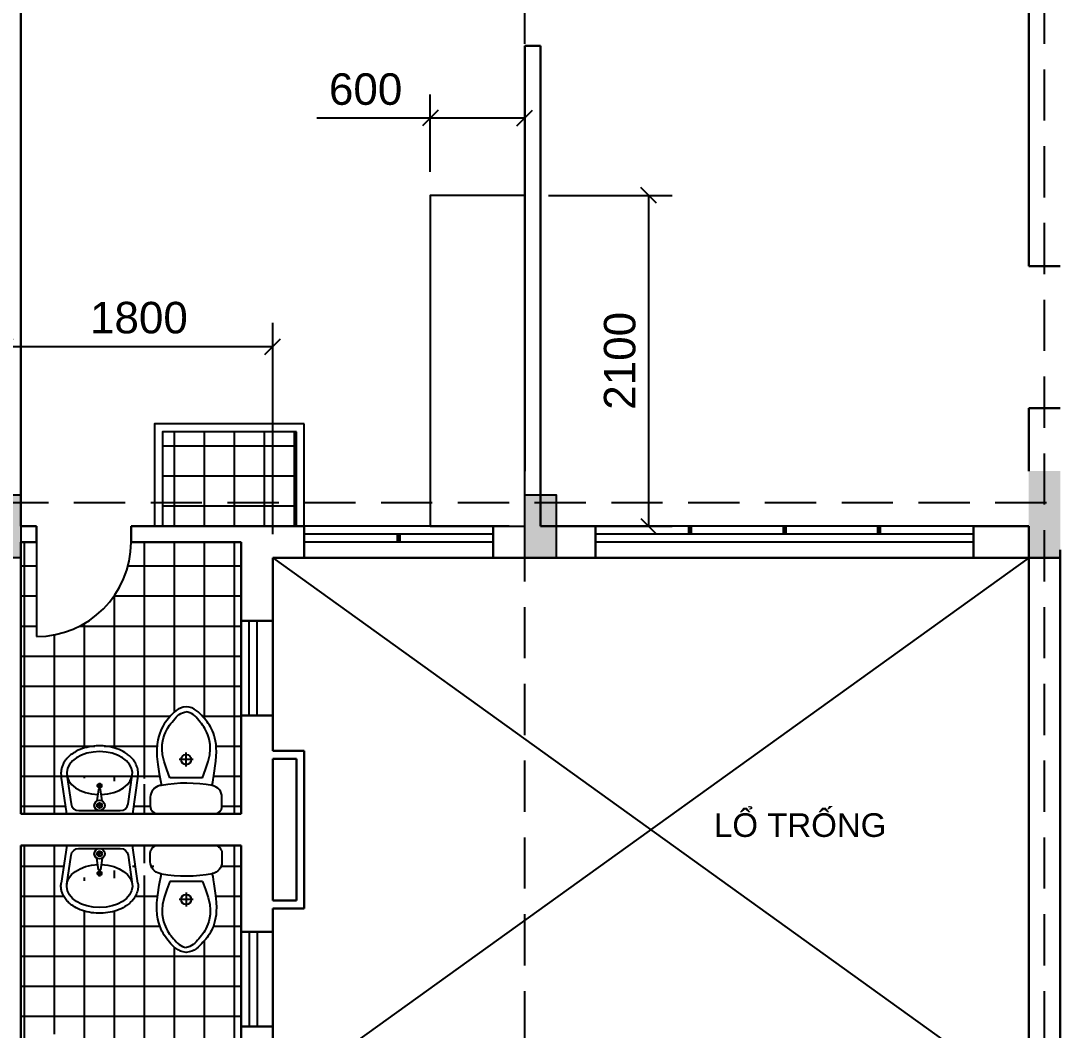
# Model space of a CAD drawing. Extents: x -100 to 171306, y -3236 to 60448.
# Drawn here: x 44744 to 51344, y 45250 to 51657 of the extents above; entities that cross this region are included whole.
import ezdxf

# ---------------------------------------------------------------- set-up
doc = ezdxf.new("R2010")
doc.units = 0
doc.header["$LTSCALE"] = 1300
doc.linetypes.add('HIDDEN', pattern=[0.375, 0.25, -0.125])
doc.layers.get('0').update_dxf_attribs({"linetype": 'CONTINUOUS'})
doc.layers.get('DEFPOINTS').update_dxf_attribs({"linetype": 'CONTINUOUS'})
for name, color, linetype in [('BAO', 3, 'CONTINUOUS'), ('COT', 1, 'CONTINUOUS'), ('CUA', 4, 'CONTINUOUS'), ('HATCH', 5, 'CONTINUOUS'), ('RANH', 2, 'CONTINUOUS'), ('TBI', 2, 'CONTINUOUS'), ('TEXT', 7, 'CONTINUOUS'), ('TIM', 6, 'CONTINUOUS')]:
    doc.layers.add(name, color=color, linetype=linetype)
doc.layers.add('TUONG', color=3, linetype='CONTINUOUS', lineweight=30)
doc.styles.add('VN', font='VHELVEN.TTF')
doc.styles.add('VNI-HELVE', font='VHELVEN.TTF')
doc.dimstyles.new('DIM100S', dxfattribs={"dimscale": 0, "dimtxt": 200, "dimasz": 100, "dimexe": 150, "dimexo": 150, "dimgap": 80, "dimtad": 1, "dimdec": 0, "dimrnd": 50, "dimzin": 0, "dimdsep": 46, "dimtxsty": 'VNI-HELVE', "dimblk1": 'OBLIQUE', "dimblk2": 'OBLIQUE', "dimsah": 1, "dimcen": 0, "dimclrd": 6, "dimclre": 6, "dimclrt": 6, "dimadec": 0, "dimazin": 0, "dimtfac": 1, "dimtdec": 0, "dimtmove": 0, "dimatfit": 3, "dimfxl": 1, "dimtolj": 1, "dimtzin": 0, "dimarcsym": 0})
pattern_1 = [(0, (0, 0), (0, 190.5), []), (90, (0, 0), (-190.5, 1.166437552015814e-14), [])]

# ---------------------------------------------------------------- blocks, each defined once
blk = doc.blocks.new('S12A')
at = {"layer": 'CUA', "color": 4, "linetype": 'Continuous'}
for p, q in [((-600, 50), (600, 50)), ((-600, 0), (600, 0)), ((-600, -50), (600, -50))]:
    blk.add_line(p, q, dxfattribs=at)
at = {"layer": 'CUA', "color": 4, "linetype": 'Continuous', "const_width": 30}
blk.add_lwpolyline([(0, 0), (0, 50)], dxfattribs=at)
blk = doc.blocks.new('_OBLIQUE')
at = {"color": 0, "linetype": 'ByBlock'}
blk.add_line((-0.5, -0.5), (0.5, 0.5), dxfattribs=at)
blk = doc.blocks.new('*D162')
at = {"color": 6, "linetype": 'ByBlock', "transparency": 16777216}
for p, q in [((48094.06610348437, 50548.6544222808), (48880.74990380267, 50548.6544222808)), ((48730.74990380267, 50548.6544222808), (48730.74990380267, 48448.59949877077)), ((48294.06610348431, 48448.59949877077), (48880.74990380267, 48448.59949877077))]:
    blk.add_line(p, q, dxfattribs=at)
at = {"layer": 'DEFPOINTS', "color": 0, "linetype": 'ByBlock', "transparency": 16777216}
for p in [(47944.06610348437, 50548.6544222808), (48144.06610348431, 48448.59949877077), (48730.74990380267, 48448.59949877077)]:
    blk.add_point(p, dxfattribs=at)
at = {"color": 6, "linetype": 'ByBlock', "transparency": 16777216, "xscale": 100, "yscale": 100, "zscale": 100}
for p, rotation in [((48730.74990380267, 50548.6544222808), 90), ((48730.74990380267, 48448.59949877077), 270)]:
    blk.add_blockref('_OBLIQUE', p, dxfattribs=dict(at, rotation=rotation))
at = {"color": 6, "linetype": 'ByBlock', "transparency": 16777216, "insert": (48547.96438848234, 49498.62696052578), "char_height": 200, "attachment_point": 5, "rotation": 90, "style": 'VNI-HELVE'}
blk.add_mtext('\\A1;2100', dxfattribs=at)
blk = doc.blocks.new('*D163')
at = {"color": 6, "linetype": 'ByBlock', "transparency": 16777216}
for p, q in [((47344.06610348437, 50698.6544222808), (47344.06610348437, 51189.28751585165)), ((47944.06610348437, 50698.6544222808), (47944.06610348437, 51189.28751585165)), ((47344.06610348437, 51039.28751585165), (46623.34186950108, 51039.28751585165)), ((47944.06610348437, 51039.28751585165), (47344.06610348437, 51039.28751585165))]:
    blk.add_line(p, q, dxfattribs=at)
at = {"layer": 'DEFPOINTS', "color": 0, "linetype": 'ByBlock', "transparency": 16777216}
for p in [(47344.06610348437, 51039.28751585165), (47344.06610348437, 50548.6544222808), (47944.06610348437, 50548.6544222808)]:
    blk.add_point(p, dxfattribs=at)
at = {"color": 6, "linetype": 'ByBlock', "transparency": 16777216, "xscale": 100, "yscale": 100, "zscale": 100, "rotation": 180}
blk.add_blockref('_OBLIQUE', (47344.06610348437, 51039.28751585165), dxfattribs=at)
at = {"color": 6, "linetype": 'ByBlock', "transparency": 16777216, "xscale": 100, "yscale": 100, "zscale": 100}
blk.add_blockref('_OBLIQUE', (47944.06610348437, 51039.28751585165), dxfattribs=at)
at = {"color": 6, "linetype": 'ByBlock', "transparency": 16777216, "insert": (46933.70398649272, 51222.07303117199), "char_height": 200, "attachment_point": 5, "style": 'VNI-HELVE'}
blk.add_mtext('\\A1;600', dxfattribs=at)
blk = doc.blocks.new('*D277')
at = {"color": 6, "linetype": 'ByBlock', "transparency": 16777216}
for p, q in [((44644.06610348437, 48798.59949877146), (44644.06610348437, 49738.81941208224)), ((46344.06610348468, 48398.59949877056), (46344.06610348468, 49738.81941208224)), ((44644.06610348437, 49588.81941208224), (46344.06610348468, 49588.81941208224))]:
    blk.add_line(p, q, dxfattribs=at)
at = {"layer": 'DEFPOINTS', "color": 0, "linetype": 'ByBlock', "transparency": 16777216}
for p in [(46344.06610348468, 49588.81941208224), (44644.06610348437, 48648.59949877146), (46344.06610348468, 48248.59949877056)]:
    blk.add_point(p, dxfattribs=at)
at = {"color": 6, "linetype": 'ByBlock', "transparency": 16777216, "xscale": 100, "yscale": 100, "zscale": 100, "rotation": 180}
blk.add_blockref('_OBLIQUE', (44644.06610348437, 49588.81941208224), dxfattribs=at)
at = {"color": 6, "linetype": 'ByBlock', "transparency": 16777216, "xscale": 100, "yscale": 100, "zscale": 100}
blk.add_blockref('_OBLIQUE', (46344.06610348468, 49588.81941208224), dxfattribs=at)
at = {"color": 6, "linetype": 'ByBlock', "transparency": 16777216, "insert": (45494.06610348453, 49771.60492740258), "char_height": 200, "attachment_point": 5, "style": 'VNI-HELVE'}
blk.add_mtext('\\A1;1800', dxfattribs=at)

msp = doc.modelspace()

# ---------------------------------------------------------------- hatches: boundary and pattern name
at = {"layer": 'HATCH', "linetype": 'Continuous'}
h = msp.add_hatch(dxfattribs=at)
h.set_pattern_fill('NET', color=5, scale=60, style=0)
h.set_pattern_definition(pattern_1)
h.paths.add_polyline_path([(46494.06610348437, 49048.6544222806), (45644.06610348442, 49048.65442228051), (45644.06610348442, 48448.59949877159), (46494.06610348437, 48448.59949877166)])
h = msp.add_hatch(dxfattribs=at)
h.set_pattern_fill('NET', color=5, scale=60, style=0)
h.set_pattern_definition(pattern_1)
edge = h.paths.add_edge_path()
edge.add_line((44744.06610348437, 48348.59949877075), (44744.06610348437, 46623.72130817645))
edge.add_line((44744.06610348437, 46623.72130817642), (46144.06610348437, 46623.65999433267))
edge.add_line((46144.06610348437, 46623.65999433267), (46144.06610348453, 48348.59949877082))
edge.add_line((46144.06610348452, 48348.59949877082), (45444.06610348442, 48348.59949877082))
edge.add_arc((44844.06610348431, 48348.59949877076), 600, -90, 0, ccw=False)
edge.add_line((44844.06610348431, 47748.59949877076), (44844.06610348431, 48348.59949877076))
edge.add_line((44844.06610348442, 48348.59949877076), (44744.06610348437, 48348.59949877075))
edge = h.paths.add_edge_path()
edge.add_arc((45641.56610348434, 46728.71675117685), 75.00000000000377, 100.7092541193719, 180)
edge.add_line((45566.56610348437, 46728.71675117685), (45566.56610348435, 46673.65999433264))
edge.add_arc((45616.56610348435, 46673.65999433264), 50, 180, 270)
edge.add_line((45616.56610348435, 46623.65999433264), (45971.56610348437, 46623.65999433264))
edge.add_arc((45971.56610348437, 46673.65999433264), 50, 270, 360)
edge.add_line((46021.56610348437, 46673.65999433264), (46021.56610348435, 46728.71675117685))
edge.add_arc((45946.53256119655, 46728.7046602054), 75.03354326197281, 0.009232692571454953, 80.50684861416109)
edge.add_line((45958.90782196034, 46802.71064331132), (45960.01364940761, 46808.3300444223))
edge.add_line((45960.01364940761, 46808.3300444223), (45962.62557554986, 46822.10043442296))
edge.add_line((45962.62557554986, 46822.10043442296), (45966.30248819276, 46842.46670732864))
edge.add_line((45966.30248819276, 46842.46670732864), (45970.60327514203, 46867.87375715472))
edge.add_line((45970.60327514203, 46867.87375715472), (45975.08682420333, 46896.76647791651))
edge.add_line((45975.08682420333, 46896.76647791651), (45979.31202318239, 46927.58976362937))
edge.add_line((45979.31202318239, 46927.58976362937), (45982.83775988485, 46958.78850830866))
edge.add_line((45982.83775988485, 46958.78850830866), (45985.22292211636, 46988.80760596971))
edge.add_line((45985.22292211636, 46988.80760596971), (45986.12585722796, 47016.38535285945))
edge.add_line((45986.12585722796, 47016.38535285945), (45985.60275075142, 47041.43365415104))
edge.add_line((45985.60275075142, 47041.43365415104), (45983.80924776381, 47064.15781724923))
edge.add_line((45983.80924776381, 47064.15781724923), (45980.90099334221, 47084.76314955874))
edge.add_line((45980.90099334221, 47084.76314955874), (45977.03363256365, 47103.45495848433))
edge.add_line((45977.03363256365, 47103.45495848433), (45972.36281050522, 47120.43855143072))
edge.add_line((45972.36281050522, 47120.43855143072), (45967.04417224399, 47135.91923580268))
edge.add_line((45967.04417224399, 47135.91923580268), (45961.23336285702, 47150.1023190049))
edge.add_line((45961.23336285702, 47150.1023190049), (45955.0569626785, 47163.18843605462))
edge.add_line((45955.0569626785, 47163.18843605462), (45948.52529307127, 47175.359532419))
edge.add_line((45948.52529307127, 47175.359532419), (45941.61961065525, 47186.79288117758))
edge.add_line((45941.61961065525, 47186.79288117758), (45934.32117205042, 47197.66575541004))
edge.add_line((45934.32117205042, 47197.66575541004), (45926.61123387671, 47208.15542819595))
edge.add_line((45926.61123387671, 47208.15542819595), (45918.47105275407, 47218.43917261493))
edge.add_line((45918.47105275407, 47218.43917261493), (45909.88188530247, 47228.69426174658))
edge.add_line((45909.88188530247, 47228.69426174658), (45900.82498814185, 47239.09796867055))
edge.add_line((45900.82498814185, 47239.09796867055), (45891.25189868856, 47249.73910818553))
edge.add_line((45891.25189868856, 47249.73910818553), (45880.99527754459, 47260.35266196681))
edge.add_line((45880.99527754459, 47260.35266196681), (45869.85806610825, 47270.58515340877))
edge.add_line((45869.85806610825, 47270.58515340877), (45857.64320577793, 47280.08310590584))
edge.add_line((45857.64320577793, 47280.08310590584), (45844.15363795204, 47288.49304285234))
edge.add_line((45844.15363795204, 47288.49304285234), (45829.1923040289, 47295.46148764272))
edge.add_line((45829.1923040289, 47295.46148764272), (45812.56214540689, 47300.63496367137))
edge.add_line((45812.56214540689, 47300.63496367137), (45794.06610348435, 47303.6599943326))
edge.add_line((45794.06610348435, 47303.6599943326), (45775.62506156047, 47300.31599222995))
edge.add_line((45775.62506156047, 47300.31599222995), (45759.08672784979, 47294.85608855989))
edge.add_line((45759.08672784979, 47294.85608855989), (45744.24796867555, 47287.63030405401))
edge.add_line((45744.24796867555, 47287.63030405401), (45730.90565036099, 47278.98865944392))
edge.add_line((45730.90565036099, 47278.98865944392), (45718.85663922936, 47269.28117546123))
edge.add_line((45718.85663922936, 47269.28117546123), (45707.89780160385, 47258.85787283756))
edge.add_line((45707.89780160385, 47258.85787283756), (45697.8260038077, 47248.06877230447))
edge.add_line((45697.8260038077, 47248.06877230447), (45688.43811216415, 47237.26389459359))
edge.add_line((45688.43811216415, 47237.26389459359), (45679.55657416822, 47226.68182641534))
edge.add_line((45679.55657416822, 47226.68182641534), (45671.10616200219, 47216.11541839526))
edge.add_line((45671.10616200219, 47216.11541839526), (45663.03722902015, 47205.24608713777))
edge.add_line((45663.03722902015, 47205.24608713777), (45655.30012857616, 47193.75524924726))
edge.add_line((45655.30012857616, 47193.75524924726), (45647.84521402429, 47181.32432132812))
edge.add_line((45647.84521402429, 47181.32432132812), (45640.6228387186, 47167.63471998472))
edge.add_line((45640.6228387186, 47167.63471998472), (45633.58335601319, 47152.36786182145))
edge.add_line((45633.58335601319, 47152.36786182145), (45626.67711926211, 47135.20516344272))
edge.add_line((45626.67711926211, 47135.20516344272), (45619.9846849958, 47115.65724712731))
edge.add_line((45619.9846849958, 47115.65724712731), (45614.10742244993, 47092.55155785188))
edge.add_line((45614.10742244993, 47092.55155785188), (45609.7769040366, 47064.54474626743))
edge.add_line((45609.7769040366, 47064.54474626743), (45607.72470216785, 47030.29346302497))
edge.add_line((45607.72470216785, 47030.29346302497), (45608.68238925571, 46988.45435877556))
edge.add_line((45608.68238925571, 46988.45435877556), (45613.38153771228, 46937.68408417019))
edge.add_line((45613.38153771228, 46937.68408417019), (45622.5537199496, 46876.63928985992))
edge.add_line((45622.5537199496, 46876.63928985992), (45636.93050837971, 46803.97662649577))
edge.add_line((45487.51446161311, 46863.80699836944), (45452.56610348435, 46623.65999433264))
edge.add_line((45452.56610348435, 46623.65999433264), (45035.56610348438, 46623.65999433264))
edge.add_line((45035.56610348438, 46623.65999433264), (45000.61774535562, 46863.80699836944))
edge.add_spline(control_points=[(45487.5144616131, 46863.80699836941), (45488.32262204806, 46869.36025802526), (45488.76365443556, 46874.9623483855), (45488.8336121568, 46881.05083703862), (45488.83638073795, 46881.53274065453), (45488.83638073795, 46882.01464427133), (45488.83638073795, 46887.62893188388), (45488.45957094102, 46893.24302739295), (45486.96497035153, 46904.37972873748), (45485.84737535192, 46909.90202634792), (45482.90645873379, 46920.77407502757), (45481.08342795572, 46926.1236945039), (45476.78175918812, 46936.58704113711), (45474.30338481626, 46941.70080993725), (45467.28513767812, 46954.26571278639), (45462.34761163448, 46961.52927232382), (45451.27149447652, 46975.31008296114), (45445.13312109518, 46981.8285516014), (45431.82592784578, 46994.07788268788), (45424.65680100565, 46999.80945346766), (45402.26308910294, 47015.48090407137), (45385.81515991194, 47024.29550782351), (45350.60148950509, 47038.70185262224), (45331.83261915133, 47044.29202409741), (45293.01797536078, 47052.10327762068), (45272.97319174364, 47054.32257089129), (45232.71732068463, 47055.32042886784), (45212.50843552647, 47054.09874891239), (45173.04690057859, 47048.2524446621), (45153.7958190253, 47043.62921209811), (45117.32059109767, 47031.10965854293), (45100.09490514785, 47023.21541907746), (45073.08297072908, 47006.96742969893), (45062.56335314392, 46999.36287993034), (45045.33605050702, 46984.23200705733), (45038.28454281918, 46976.97550845845), (45025.69598189261, 46961.514377509), (45020.15927913798, 46953.30757334275), (45011.89322743109, 46937.9585113331), (45008.81581627531, 46930.97641934089), (45003.88960986891, 46916.63406739538), (45002.0420657207, 46909.27396719503), (44999.67719024874, 46894.35719431768), (44999.16081258284, 46886.80173804139), (44999.43920495325, 46874.09015922208), (44999.87248908365, 46868.92785185151), (45000.61779601481, 46863.80699836943)], knot_values=[6.188041064605255, 6.188041064605255, 6.188041064605255, 6.188041064605255, 6.275655103158307, 6.275655103158307, 6.283185307179586, 6.283185307179586, 6.283185307179586, 6.370913910330411, 6.370913910330411, 6.458642513481236, 6.458642513481236, 6.546371116632061, 6.546371116632061, 6.634099719782886, 6.634099719782886, 6.768000376950567, 6.768000376950567, 6.901901034118249, 6.901901034118249, 7.035801691285931, 7.035801691285931, 7.295926831772173, 7.295926831772173, 7.556051972258415, 7.556051972258415, 7.816177112744657, 7.816177112744657, 8.0763022532309, 8.0763022532309, 8.336427393717141, 8.336427393717141, 8.596552534203383, 8.596552534203383, 8.783727799519744, 8.783727799519744, 8.934605580622998, 8.934605580622998, 9.085483361726252, 9.085483361726252, 9.203365609722564, 9.203365609722564, 9.321247857718877, 9.321247857718877, 9.43913010571519, 9.43913010571519, 9.519922363184284, 9.519922363184284, 9.519922363184284, 9.519922363184284], degree=3, periodic=0)
h = msp.add_hatch(dxfattribs=at)
h.set_pattern_fill('NET', color=5, scale=60, style=0)
h.set_pattern_definition(pattern_1)
edge = h.paths.add_edge_path()
edge.add_line((46144.06610348437, 46423.59949866688), (44744.06610348437, 46423.53818482313))
edge.add_line((44744.06610348437, 46423.5381848231), (44744.06610348437, 44698.59949877008))
edge.add_line((44744.06610348437, 44698.59949877008), (44844.06610348442, 44698.59949877007))
edge.add_line((44844.06610348437, 44698.59949877001), (44844.06610348437, 45223.59949877001))
edge.add_arc((44904.20672465098, 44686.974494389), 539.9845272239097, 1.2335819182388832, 96.39456775034148, ccw=False)
edge.add_line((45444.06610348442, 44698.59949877001), (46144.06610348454, 44698.59949877002))
edge.add_line((46144.06610348455, 44698.59949877002), (46144.06610348437, 46423.59949866688))
edge = h.paths.add_edge_path(flags=16)
edge.add_line((45487.51446161311, 46183.45249463008), (45452.56610348435, 46423.59949866688))
edge.add_line((45452.56610348435, 46423.59949866688), (45035.56610348438, 46423.59949866688))
edge.add_line((45035.56610348438, 46423.59949866688), (45000.61774535562, 46183.45249463008))
edge.add_arc((45641.56610348434, 46318.54274182268), 75.00000000000377, 180, 259.2907458806281, ccw=False)
edge.add_line((45566.56610348437, 46318.54274182268), (45566.56610348435, 46373.59949866688))
edge.add_arc((45616.56610348435, 46373.59949866688), 50, 90, 180, ccw=False)
edge.add_line((45616.56610348435, 46423.59949866688), (45971.56610348437, 46423.59949866688))
edge.add_arc((45971.56610348437, 46373.59949866688), 50, 0, 90, ccw=False)
edge.add_line((46021.56610348437, 46373.59949866688), (46021.56610348435, 46318.54274182268))
edge.add_arc((45946.53256119655, 46318.55483279413), 75.03354326197281, 279.4931513858389, 359.99076730742854, ccw=False)
edge.add_line((45958.90782196034, 46244.5488496882), (45960.01364940761, 46238.92944857723))
edge.add_line((45960.01364940761, 46238.92944857723), (45962.62557554986, 46225.15905857657))
edge.add_line((45962.62557554986, 46225.15905857657), (45966.30248819276, 46204.79278567088))
edge.add_line((45966.30248819276, 46204.79278567088), (45970.60327514203, 46179.3857358448))
edge.add_line((45970.60327514203, 46179.3857358448), (45975.08682420333, 46150.49301508302))
edge.add_line((45975.08682420333, 46150.49301508302), (45979.31202318239, 46119.66972937016))
edge.add_line((45979.31202318239, 46119.66972937016), (45982.83775988485, 46088.47098469087))
edge.add_line((45982.83775988485, 46088.47098469087), (45985.22292211636, 46058.45188702982))
edge.add_line((45985.22292211636, 46058.45188702982), (45986.12585722796, 46030.87414014008))
edge.add_line((45986.12585722796, 46030.87414014008), (45985.60275075142, 46005.82583884848))
edge.add_line((45985.60275075142, 46005.82583884848), (45983.80924776381, 45983.10167575029))
edge.add_line((45983.80924776381, 45983.10167575029), (45980.90099334221, 45962.49634344078))
edge.add_line((45980.90099334221, 45962.49634344078), (45977.03363256365, 45943.80453451519))
edge.add_line((45977.03363256365, 45943.80453451519), (45972.36281050522, 45926.8209415688))
edge.add_line((45972.36281050522, 45926.8209415688), (45967.04417224399, 45911.34025719685))
edge.add_line((45967.04417224399, 45911.34025719685), (45961.23336285702, 45897.15717399462))
edge.add_line((45961.23336285702, 45897.15717399462), (45955.0569626785, 45884.0710569449))
edge.add_line((45955.0569626785, 45884.0710569449), (45948.52529307127, 45871.89996058053))
edge.add_line((45948.52529307127, 45871.89996058053), (45941.61961065525, 45860.46661182195))
edge.add_line((45941.61961065525, 45860.46661182195), (45934.32117205042, 45849.59373758949))
edge.add_line((45934.32117205042, 45849.59373758949), (45926.61123387671, 45839.10406480357))
edge.add_line((45926.61123387671, 45839.10406480357), (45918.47105275407, 45828.82032038459))
edge.add_line((45918.47105275407, 45828.82032038459), (45909.88188530247, 45818.56523125294))
edge.add_line((45909.88188530247, 45818.56523125294), (45900.82498814185, 45808.16152432897))
edge.add_line((45900.82498814185, 45808.16152432897), (45891.25189868856, 45797.52038481399))
edge.add_line((45891.25189868856, 45797.52038481399), (45880.99527754459, 45786.90683103271))
edge.add_line((45880.99527754459, 45786.90683103271), (45869.85806610825, 45776.67433959075))
edge.add_line((45869.85806610825, 45776.67433959075), (45857.64320577793, 45767.17638709368))
edge.add_line((45857.64320577793, 45767.17638709368), (45844.15363795204, 45758.76645014719))
edge.add_line((45844.15363795204, 45758.76645014719), (45829.1923040289, 45751.7980053568))
edge.add_line((45829.1923040289, 45751.7980053568), (45812.56214540689, 45746.62452932815))
edge.add_line((45812.56214540689, 45746.62452932815), (45794.06610348435, 45743.59949866692))
edge.add_line((45794.06610348435, 45743.59949866692), (45775.62506156047, 45746.94350076957))
edge.add_line((45775.62506156047, 45746.94350076957), (45759.08672784979, 45752.40340443964))
edge.add_line((45759.08672784979, 45752.40340443964), (45744.24796867555, 45759.62918894552))
edge.add_line((45744.24796867555, 45759.62918894552), (45730.90565036099, 45768.27083355561))
edge.add_line((45730.90565036099, 45768.27083355561), (45718.85663922936, 45777.97831753829))
edge.add_line((45718.85663922936, 45777.97831753829), (45707.89780160385, 45788.40162016197))
edge.add_line((45707.89780160385, 45788.40162016197), (45697.8260038077, 45799.19072069506))
edge.add_line((45697.8260038077, 45799.19072069506), (45688.43811216415, 45809.99559840593))
edge.add_line((45688.43811216415, 45809.99559840593), (45679.55657416822, 45820.57766658418))
edge.add_line((45679.55657416822, 45820.57766658418), (45671.10616200219, 45831.14407460426))
edge.add_line((45671.10616200219, 45831.14407460426), (45663.03722902015, 45842.01340586176))
edge.add_line((45663.03722902015, 45842.01340586176), (45655.30012857616, 45853.50424375226))
edge.add_line((45655.30012857616, 45853.50424375226), (45647.84521402429, 45865.9351716714))
edge.add_line((45647.84521402429, 45865.9351716714), (45640.6228387186, 45879.6247730148))
edge.add_line((45640.6228387186, 45879.6247730148), (45633.58335601319, 45894.89163117808))
edge.add_line((45633.58335601319, 45894.89163117808), (45626.67711926211, 45912.05432955681))
edge.add_line((45626.67711926211, 45912.05432955681), (45619.9846849958, 45931.60224587221))
edge.add_line((45619.9846849958, 45931.60224587221), (45614.10742244993, 45954.70793514764))
edge.add_line((45614.10742244993, 45954.70793514764), (45609.7769040366, 45982.71474673209))
edge.add_line((45609.7769040366, 45982.71474673209), (45607.72470216785, 46016.96602997456))
edge.add_line((45607.72470216785, 46016.96602997456), (45608.68238925571, 46058.80513422396))
edge.add_line((45608.68238925571, 46058.80513422396), (45613.38153771228, 46109.57540882933))
edge.add_line((45613.38153771228, 46109.57540882933), (45622.5537199496, 46170.62020313961))
edge.add_line((45622.5537199496, 46170.62020313961), (45636.93050837971, 46243.28286650375))
edge.add_spline(control_points=[(45487.5144616131, 46183.45249463011), (45488.32262204806, 46177.89923497426), (45488.76365443556, 46172.29714461403), (45488.8336121568, 46166.2086559609), (45488.83638073795, 46165.726752345), (45488.83638073795, 46165.24484872819), (45488.83638073795, 46159.63056111564), (45488.45957094102, 46154.01646560658), (45486.96497035153, 46142.87976426205), (45485.84737535192, 46137.35746665161), (45482.90645873379, 46126.48541797196), (45481.08342795572, 46121.13579849563), (45476.78175918812, 46110.67245186241), (45474.30338481626, 46105.55868306228), (45467.28513767812, 46092.99378021313), (45462.34761163448, 46085.7302206757), (45451.27149447652, 46071.94941003839), (45445.13312109518, 46065.43094139812), (45431.82592784578, 46053.18161031164), (45424.65680100565, 46047.45003953186), (45402.26308910294, 46031.77858892815), (45385.81515991194, 46022.96398517601), (45350.60148950509, 46008.55764037729), (45331.83261915133, 46002.96746890212), (45293.01797536078, 45995.15621537884), (45272.97319174364, 45992.93692210823), (45232.71732068463, 45991.93906413169), (45212.50843552647, 45993.16074408713), (45173.04690057859, 45999.00704833743), (45153.7958190253, 46003.63028090142), (45117.32059109767, 46016.14983445659), (45100.09490514785, 46024.04407392206), (45073.08297072908, 46040.2920633006), (45062.56335314392, 46047.89661306918), (45045.33605050702, 46063.02748594219), (45038.28454281918, 46070.28398454108), (45025.69598189261, 46085.74511549053), (45020.15927913798, 46093.95191965677), (45011.89322743109, 46109.30098166643), (45008.81581627531, 46116.28307365863), (45003.88960986891, 46130.62542560414), (45002.0420657207, 46137.9855258045), (44999.67719024874, 46152.90229868185), (44999.16081258284, 46160.45775495813), (44999.43920495325, 46173.16933377745), (44999.87248908365, 46178.33164114802), (45000.61779601481, 46183.4524946301)], knot_values=[6.188041064605255, 6.188041064605255, 6.188041064605255, 6.188041064605255, 6.275655103158307, 6.275655103158307, 6.283185307179586, 6.283185307179586, 6.283185307179586, 6.370913910330411, 6.370913910330411, 6.458642513481236, 6.458642513481236, 6.546371116632061, 6.546371116632061, 6.634099719782886, 6.634099719782886, 6.768000376950567, 6.768000376950567, 6.901901034118249, 6.901901034118249, 7.035801691285931, 7.035801691285931, 7.295926831772173, 7.295926831772173, 7.556051972258415, 7.556051972258415, 7.816177112744657, 7.816177112744657, 8.0763022532309, 8.0763022532309, 8.336427393717141, 8.336427393717141, 8.596552534203383, 8.596552534203383, 8.783727799519744, 8.783727799519744, 8.934605580622998, 8.934605580622998, 9.085483361726252, 9.085483361726252, 9.203365609722564, 9.203365609722564, 9.321247857718877, 9.321247857718877, 9.43913010571519, 9.43913010571519, 9.519922363184284, 9.519922363184284, 9.519922363184284, 9.519922363184284], degree=3, periodic=0)

# ---------------------------------------------------------------- linework, layer by layer
at = {"layer": 'BAO', "color": 3, "linetype": 'Continuous'}
for p, q in [((47744.06610348442, 48248.59949877111), (46544.06610348437, 48248.59949877083)), ((50794.06610348437, 48248.59949877072), (48394.06610348437, 48248.59949877072)), ((46344.06610348437, 47248.65999422954), (46344.06610348437, 47848.65999422954)), ((46344.06610348437, 45873.59949877001), (46344.06610348437, 45273.59949877001))]:
    msp.add_line(p, q, dxfattribs=at)
at = {"layer": 'COT', "linetype": 'Continuous'}
for points in [[(44544.06610348437, 48648.59949877146), (44744.06610348437, 48648.59949877146), (44744.06610348437, 48249.25705358237), (44544.06610348437, 48249.25705358237)], [(47944.06610348431, 48648.54457526132), (48144.06610348431, 48648.54457526132), (48144.06610348431, 48249.20213007223), (47944.06610348431, 48249.20213007223)]]:
    msp.add_lwpolyline(points, close=True, dxfattribs=at)
at = {"layer": 'COT', "color": 1, "linetype": 'Continuous'}
msp.add_solid([(51143.91342420685, 48249.27718487795), (51343.91342420685, 48249.27718487795), (51143.91342420685, 48799.27718487795), (51343.91342420685, 48799.27718487795)], dxfattribs=at)
at = {"layer": 'COT', "linetype": 'Continuous'}
for points in [[(44544.06610348443, 48249.25705358237), (44744.06610348437, 48249.25705358237), (44544.06610348437, 48648.59949877146), (44744.06610348437, 48648.59949877145)], [(47944.06610348437, 48249.20213007223), (48144.06610348431, 48249.20213007223), (47944.06610348431, 48648.54457526132), (48144.06610348431, 48648.54457526131)]]:
    msp.add_solid(points, dxfattribs=at)
at = {"layer": 'CUA', "color": 4, "linetype": 'Continuous'}
for p, q in [((46494.06610348437, 48448.6544222802), (46494.06610348437, 49048.6544222806)), ((46544.06610348437, 48448.6544222802), (46544.06610348437, 49098.6544222806)), ((50794.06610348437, 48448.59949877072), (48394.06610348437, 48448.59949877072)), ((50794.06610348437, 48398.59949877072), (48394.06610348437, 48398.59949877072)), ((50794.06610348437, 48348.59949877072), (48394.06610348437, 48348.59949877072)), ((51143.91168332467, 48248.59949877064), (46344.06610348437, 44798.59949877004)), ((46344.06610348437, 48248.59949877078), (51144.06610348437, 44798.59949877106)), ((46144.06610348437, 47248.65999422954), (46144.06610348437, 47848.65999422954)), ((46194.06610348437, 47248.65999422954), (46194.06610348437, 47848.65999422954)), ((46244.06610348437, 47248.65999422954), (46244.06610348437, 47848.65999422954)), ((46144.06610348437, 45873.59949877001), (46144.06610348437, 45273.59949877001)), ((46194.06610348437, 45873.59949877001), (46194.06610348437, 45273.59949877001)), ((46244.06610348437, 45873.59949877001), (46244.06610348437, 45273.59949877001))]:
    msp.add_line(p, q, dxfattribs=at)
at = {"layer": 'CUA', "color": 3, "linetype": 'Continuous'}
msp.add_line((44844.06610348431, 48348.59949877076), (44844.06610348431, 47748.59949877076), dxfattribs=at)
at = {"layer": 'CUA', "color": 4, "linetype": 'Continuous'}
msp.add_lwpolyline([(47944.06610348437, 50548.6544222808), (47344.06610348437, 50548.6544222808), (47344.06610348437, 48448.65442228092), (47944.06610348437, 48448.65442228092)], close=True, dxfattribs=at)
for points in [[(46544.06610348437, 49098.6544222806), (45594.06610348442, 49098.6544222805), (45594.06610348442, 48448.65442228051)], [(46494.06610348437, 49048.6544222806), (45644.06610348442, 49048.65442228051), (45644.06610348442, 49048.65442228015), (45644.06610348442, 48448.65442228051)]]:
    msp.add_lwpolyline(points, dxfattribs=at)
at = {"layer": 'CUA', "color": 4, "linetype": 'Continuous', "const_width": 30}
for points in [[(48994.06610348437, 48398.59949877072), (48994.06610348437, 48448.59949877072)], [(49594.06610348437, 48398.59949877072), (49594.06610348437, 48448.59949877072)], [(50194.06610348437, 48398.59949877072), (50194.06610348437, 48448.59949877072)]]:
    msp.add_lwpolyline(points, dxfattribs=at)
at = {"layer": 'CUA', "color": 3, "linetype": 'Continuous'}
msp.add_arc((44844.06610348431, 48348.59949877076), 600, 270, 0, dxfattribs=at)
at = {"layer": 'RANH', "color": 2, "linetype": 'HIDDEN'}
for p, q in [((47944.0661034844, 36398.59949875407), (47944.0661034844, 57559.68468252709)), ((51244.06610348439, 36398.5994987702), (51244.06610348439, 57559.68468254323)), ((5594.066103484367, 48598.92827617623), (64365.25291313299, 48598.59949877073))]:
    msp.add_line(p, q, dxfattribs=at)
at = {"layer": 'TBI', "color": 2, "linetype": 'Continuous'}
for p, q in [((45794.06610348435, 46923.50272899785), (45794.06610348435, 47011.76315991324)), ((45838.19631894203, 46967.63294445554), (45749.93588802664, 46967.63294445554)), ((45262.70820991788, 46801.83126100659), (45224.04130534746, 46801.83126100659)), ((45244.06610348435, 46820.47336744011), (45244.06610348435, 46781.80646286969)), ((45898.33472219523, 46852.7023330079), (45689.79748477347, 46852.70233300788)), ((45244.06610348435, 46226.78612555942), (45244.06610348435, 46265.45303012984)), ((45262.70820991788, 46245.42823199293), (45224.04130534746, 46245.42823199293)), ((45898.33472219523, 46194.55715999163), (45689.79748477347, 46194.55715999164)), ((45838.19631894203, 46079.62654854398), (45749.93588802664, 46079.62654854398)), ((45794.06610348435, 46123.75676400168), (45794.06610348435, 46035.49633308628))]:
    msp.add_line(p, q, dxfattribs=at)
for points in [[(45627.62920452004, 46802.41046086268, 0.3604694923904597), (45566.56610348434, 46728.71675117685), (45566.56610348437, 46728.71675117685), (45566.56610348435, 46673.65999433264, 0.414213562373095), (45616.56610348435, 46623.65999433264), (45971.56610348437, 46623.65999433264, 0.414213562373095), (46021.56610348437, 46673.65999433264), (46021.56610348435, 46728.71675117685, 0.3664310780262656), (45958.90782196034, 46802.71064331132), (45960.01364940761, 46808.3300444223), (45962.62557554986, 46822.10043442296), (45966.30248819276, 46842.46670732864), (45970.60327514203, 46867.87375715472), (45975.08682420333, 46896.76647791651), (45979.31202318239, 46927.58976362937), (45982.83775988485, 46958.78850830866), (45985.22292211636, 46988.80760596971), (45986.12585722796, 47016.38535285945), (45985.60275075142, 47041.43365415104), (45983.80924776381, 47064.15781724923), (45980.90099334221, 47084.76314955874), (45977.03363256365, 47103.45495848433), (45972.36281050522, 47120.43855143072), (45967.04417224399, 47135.91923580268), (45961.23336285702, 47150.1023190049), (45955.0569626785, 47163.18843605462), (45948.52529307127, 47175.359532419), (45941.61961065525, 47186.79288117758), (45934.32117205042, 47197.66575541004), (45926.61123387671, 47208.15542819595), (45918.47105275407, 47218.43917261493), (45909.88188530247, 47228.69426174658), (45900.82498814185, 47239.09796867055), (45891.25189868856, 47249.73910818553), (45880.99527754459, 47260.35266196681), (45869.85806610825, 47270.58515340877), (45857.64320577793, 47280.08310590584), (45844.15363795204, 47288.49304285234), (45829.1923040289, 47295.46148764272), (45812.56214540689, 47300.63496367137), (45794.06610348435, 47303.6599943326), (45775.62506156047, 47300.31599222995), (45759.08672784979, 47294.85608855989), (45744.24796867555, 47287.63030405401), (45730.90565036099, 47278.98865944392), (45718.85663922936, 47269.28117546123), (45707.89780160385, 47258.85787283756), (45697.8260038077, 47248.06877230447), (45688.43811216415, 47237.26389459359), (45679.55657416822, 47226.68182641534), (45671.10616200219, 47216.11541839526), (45663.03722902015, 47205.24608713777), (45655.30012857616, 47193.75524924726), (45647.84521402429, 47181.32432132812), (45640.6228387186, 47167.63471998472), (45633.58335601319, 47152.36786182145), (45626.67711926211, 47135.20516344272), (45619.9846849958, 47115.65724712731), (45614.10742244993, 47092.55155785188), (45609.7769040366, 47064.54474626743), (45607.72470216785, 47030.29346302497), (45608.68238925571, 46988.45435877556), (45613.38153771228, 46937.68408417019), (45622.5537199496, 46876.63928985992), (45636.93050837971, 46803.97662649577)], [(45036.38185178833, 46869.93901672836), (45063.08346152696, 46686.45939350662, 0.3724924437097543), (45112.56225847822, 46643.65999433264), (45375.56994849051, 46643.65999433264, 0.3724924437097543), (45425.04874544177, 46686.45939350662), (45451.7503551804, 46869.93901672836)], [(45036.38185178833, 46177.32047627117), (45063.08346152696, 46360.8000994929, -0.3724924437097543), (45112.56225847822, 46403.59949866688), (45375.56994849051, 46403.59949866688, -0.3724924437097543), (45425.04874544177, 46360.8000994929), (45451.7503551804, 46177.32047627117)], [(45627.62920452004, 46244.84903213684, -0.3604694923904597), (45566.56610348434, 46318.54274182268), (45566.56610348437, 46318.54274182268), (45566.56610348435, 46373.59949866688, -0.414213562373095), (45616.56610348435, 46423.59949866688), (45971.56610348437, 46423.59949866688, -0.414213562373095), (46021.56610348437, 46373.59949866688), (46021.56610348435, 46318.54274182268, -0.3664310780262656), (45958.90782196034, 46244.5488496882), (45960.01364940761, 46238.92944857723), (45962.62557554986, 46225.15905857657), (45966.30248819276, 46204.79278567088), (45970.60327514203, 46179.3857358448), (45975.08682420333, 46150.49301508302), (45979.31202318239, 46119.66972937016), (45982.83775988485, 46088.47098469087), (45985.22292211636, 46058.45188702982), (45986.12585722796, 46030.87414014008), (45985.60275075142, 46005.82583884848), (45983.80924776381, 45983.10167575029), (45980.90099334221, 45962.49634344078), (45977.03363256365, 45943.80453451519), (45972.36281050522, 45926.8209415688), (45967.04417224399, 45911.34025719685), (45961.23336285702, 45897.15717399462), (45955.0569626785, 45884.0710569449), (45948.52529307127, 45871.89996058053), (45941.61961065525, 45860.46661182195), (45934.32117205042, 45849.59373758949), (45926.61123387671, 45839.10406480357), (45918.47105275407, 45828.82032038459), (45909.88188530247, 45818.56523125294), (45900.82498814185, 45808.16152432897), (45891.25189868856, 45797.52038481399), (45880.99527754459, 45786.90683103271), (45869.85806610825, 45776.67433959075), (45857.64320577793, 45767.17638709368), (45844.15363795204, 45758.76645014719), (45829.1923040289, 45751.7980053568), (45812.56214540689, 45746.62452932815), (45794.06610348435, 45743.59949866692), (45775.62506156047, 45746.94350076957), (45759.08672784979, 45752.40340443964), (45744.24796867555, 45759.62918894552), (45730.90565036099, 45768.27083355561), (45718.85663922936, 45777.97831753829), (45707.89780160385, 45788.40162016197), (45697.8260038077, 45799.19072069506), (45688.43811216415, 45809.99559840593), (45679.55657416822, 45820.57766658418), (45671.10616200219, 45831.14407460426), (45663.03722902015, 45842.01340586176), (45655.30012857616, 45853.50424375226), (45647.84521402429, 45865.9351716714), (45640.6228387186, 45879.6247730148), (45633.58335601319, 45894.89163117808), (45626.67711926211, 45912.05432955681), (45619.9846849958, 45931.60224587221), (45614.10742244993, 45954.70793514764), (45609.7769040366, 45982.71474673209), (45607.72470216785, 46016.96602997456), (45608.68238925571, 46058.80513422396), (45613.38153771228, 46109.57540882933), (45622.5537199496, 46170.62020313961), (45636.93050837971, 46243.28286650375)]]:
    msp.add_lwpolyline(points, format="xyb", dxfattribs=at)
for points in [[(45689.79748477349, 46852.7023330079), (45672.05793892, 46904.27901612277), (45654.33504793073, 46955.79728991978), (45643.52737888331, 46998.69487688044), (45641.36829284533, 47033.68836389678), (45642.42407701554, 47062.94532310715), (45645.82692372271, 47086.73441668034), (45650.80618488895, 47106.59477885878), (45656.76374654501, 47124.01650046404), (45663.0556516825, 47139.65252251113), (45669.40370983856, 47153.41985564287), (45675.81612841394, 47165.57423010125), (45682.38681144528, 47176.53071881399), (45689.24207581676, 47186.7118883825), (45696.52684552378, 47196.52490520346), (45704.37939267526, 47206.34374191453), (45712.84054098259, 47216.42492923775), (45721.67301773711, 47226.59055905542), (45730.70340355886, 47236.26407935985), (45740.01553081366, 47245.12114283355), (45749.7438334021, 47252.9589098108), (45760.05254181197, 47259.63572506636), (45771.19523126623, 47265.06169578717), (45783.55602569305, 47269.14244225391), (45794.06610348437, 47271.04828479679)], [(45898.33472219523, 46852.7023330079), (45916.0742680487, 46904.27901612277), (45933.79715903797, 46955.79728991978), (45944.60482808539, 46998.69487688044), (45946.76391412337, 47033.68836389678), (45945.70812995316, 47062.94532310715), (45942.30528324599, 47086.73441668034), (45937.32602207975, 47106.59477885878), (45931.36846042369, 47124.01650046404), (45925.0765552862, 47139.65252251113), (45918.72849713014, 47153.41985564287), (45912.31607855477, 47165.57423010125), (45905.74539552342, 47176.53071881399), (45898.89013115194, 47186.7118883825), (45891.60536144492, 47196.52490520346), (45883.75281429345, 47206.34374191453), (45875.29166598611, 47216.42492923775), (45866.45918923159, 47226.59055905542), (45857.42880340984, 47236.26407935985), (45848.11667615504, 47245.12114283355), (45838.3883735666, 47252.9589098108), (45828.07966515674, 47259.63572506636), (45816.93697570247, 47265.06169578717), (45804.57618127565, 47269.14244225391), (45794.06610348437, 47271.04828479679)], [(45487.51446161311, 46863.80699836944), (45452.56610348435, 46623.65999433264), (45035.56610348438, 46623.65999433264), (45000.61774535562, 46863.80699836944)], [(45260.25666323325, 46705.78292257845), (45250.42556875048, 46778.8094992884), (45237.70663821825, 46778.80949928839), (45227.87554373548, 46705.78292257845)], [(45262.70820991788, 46676.83126100659), (45224.04130534746, 46676.83126100659)], [(45244.06610348435, 46695.47336744011), (45244.06610348435, 46656.80646286969)], [(45487.51446161311, 46183.45249463008), (45452.56610348435, 46423.59949866688), (45035.56610348438, 46423.59949866688), (45000.61774535562, 46183.45249463008)], [(45262.70820991788, 46370.42823199293), (45224.04130534746, 46370.42823199293)], [(45260.25666323325, 46341.47657042107), (45250.42556875048, 46268.44999371112), (45237.70663821825, 46268.44999371114), (45227.87554373548, 46341.47657042107)], [(45244.06610348435, 46351.78612555942), (45244.06610348435, 46390.45303012984)], [(45689.79748477349, 46194.55715999163), (45672.05793892, 46142.98047687675), (45654.33504793073, 46091.46220307975), (45643.52737888331, 46048.56461611908), (45641.36829284533, 46013.57112910274), (45642.42407701554, 45984.31416989237), (45645.82692372271, 45960.52507631919), (45650.80618488895, 45940.66471414074), (45656.76374654501, 45923.24299253548), (45663.0556516825, 45907.6069704884), (45669.40370983856, 45893.83963735665), (45675.81612841394, 45881.68526289827), (45682.38681144528, 45870.72877418554), (45689.24207581676, 45860.54760461702), (45696.52684552378, 45850.73458779606), (45704.37939267526, 45840.91575108499), (45712.84054098259, 45830.83456376177), (45721.67301773711, 45820.66893394411), (45730.70340355886, 45810.99541363967), (45740.01553081366, 45802.13835016597), (45749.7438334021, 45794.30058318873), (45760.05254181197, 45787.62376793317), (45771.19523126623, 45782.19779721236), (45783.55602569305, 45778.11705074561), (45794.06610348437, 45776.21120820273)], [(45898.33472219523, 46194.55715999163), (45916.0742680487, 46142.98047687675), (45933.79715903797, 46091.46220307975), (45944.60482808539, 46048.56461611908), (45946.76391412337, 46013.57112910274), (45945.70812995316, 45984.31416989237), (45942.30528324599, 45960.52507631919), (45937.32602207975, 45940.66471414074), (45931.36846042369, 45923.24299253548), (45925.0765552862, 45907.6069704884), (45918.72849713014, 45893.83963735665), (45912.31607855477, 45881.68526289827), (45905.74539552342, 45870.72877418554), (45898.89013115194, 45860.54760461702), (45891.60536144492, 45850.73458779606), (45883.75281429345, 45840.91575108499), (45875.29166598611, 45830.83456376177), (45866.45918923159, 45820.66893394411), (45857.42880340984, 45810.99541363967), (45848.11667615504, 45802.13835016597), (45838.3883735666, 45794.30058318873), (45828.07966515674, 45787.62376793317), (45816.93697570247, 45782.19779721236), (45804.57618127565, 45778.11705074561), (45794.06610348437, 45776.21120820273)]]:
    msp.add_lwpolyline(points, dxfattribs=at)
for centre, radius in [((45794.06610348435, 46967.63294445554), 32.38698775391094), ((45244.06610348437, 46801.83126100659), 13.36496379994787), ((45244.06610348437, 46676.83126100659), 33.17126667394768), ((45244.06610348437, 46676.83126100659), 16.28223118407186), ((45244.06610348437, 46370.42823199293), 33.17126667394768), ((45244.06610348437, 46370.42823199293), 16.28223118407186), ((45244.06610348437, 46245.42823199293), 13.36496379994787), ((45794.06610348435, 46079.62654854398), 32.38698775391094)]:
    msp.add_circle(centre, radius, dxfattribs=at)
for centre, radius, start, end in [((45648.42608358202, 46707.30268662417), 97.35501476313168, 96.78124465194826, 102.3345185737207), ((45794.06610348435, 45922.34721689078), 895.6631926840753, 79.29074588062751, 100.1058880918778), ((45648.42608358202, 46339.95680637535), 97.35501476313168, 257.6654814262785, 263.2187553480524), ((45794.06610348435, 47124.91227610875), 895.6631926840753, 259.8941119081218, 280.7092541193725)]:
    msp.add_arc(centre, radius, start, end, dxfattribs=at)
msp.add_ellipse((45244.06610348437, 46882.01464427134), major_axis=(208.5, -2.553304247719656e-14), ratio=0.6553733815889631, start_param=4.764385745516345, end_param=10.94357752243262, dxfattribs=at)
at = {"layer": 'TBI', "color": 2, "linetype": 'Continuous', "extrusion": (0, 0, -1)}
msp.add_ellipse((45244.06610348437, 46165.24484872818), major_axis=(-208.4999999991319, 1.053591214918977e-13), ratio=0.6553733815916917, start_param=1.622793091926768, end_param=7.801984868842611, dxfattribs=at)
at = {"layer": 'TBI', "color": 2, "linetype": 'Continuous'}
for points in [[(45487.5144616131, 46863.80699836941), (45488.32262204806, 46869.36025802526), (45488.76365443556, 46874.9623483855), (45488.8336121568, 46881.05083703862), (45488.83638073795, 46881.53274065453), (45488.83638073795, 46882.01464427133), (45488.83638073795, 46887.62893188388), (45488.45957094102, 46893.24302739295), (45486.96497035153, 46904.37972873748), (45485.84737535192, 46909.90202634792), (45482.90645873379, 46920.77407502757), (45481.08342795572, 46926.1236945039), (45476.78175918812, 46936.58704113711), (45474.30338481626, 46941.70080993725), (45467.28513767812, 46954.26571278639), (45462.34761163448, 46961.52927232382), (45451.27149447652, 46975.31008296114), (45445.13312109518, 46981.8285516014), (45431.82592784578, 46994.07788268788), (45424.65680100565, 46999.80945346766), (45402.26308910294, 47015.48090407137), (45385.81515991194, 47024.29550782351), (45350.60148950509, 47038.70185262224), (45331.83261915133, 47044.29202409741), (45293.01797536078, 47052.10327762068), (45272.97319174364, 47054.32257089129), (45232.71732068463, 47055.32042886784), (45212.50843552647, 47054.09874891239), (45173.04690057859, 47048.2524446621), (45153.7958190253, 47043.62921209811), (45117.32059109767, 47031.10965854293), (45100.09490514785, 47023.21541907746), (45073.08297072908, 47006.96742969893), (45062.56335314392, 46999.36287993034), (45045.33605050702, 46984.23200705733), (45038.28454281918, 46976.97550845845), (45025.69598189261, 46961.514377509), (45020.15927913798, 46953.30757334275), (45011.89322743109, 46937.9585113331), (45008.81581627531, 46930.97641934089), (45003.88960986891, 46916.63406739538), (45002.0420657207, 46909.27396719503), (44999.67719024874, 46894.35719431768), (44999.16081258284, 46886.80173804139), (44999.43920495325, 46874.09015922208), (44999.87248908365, 46868.92785185151), (45000.61779601481, 46863.80699836943)], [(45487.5144616131, 46183.45249463011), (45488.32262204806, 46177.89923497426), (45488.76365443556, 46172.29714461403), (45488.8336121568, 46166.2086559609), (45488.83638073795, 46165.726752345), (45488.83638073795, 46165.24484872819), (45488.83638073795, 46159.63056111564), (45488.45957094102, 46154.01646560658), (45486.96497035153, 46142.87976426205), (45485.84737535192, 46137.35746665161), (45482.90645873379, 46126.48541797196), (45481.08342795572, 46121.13579849563), (45476.78175918812, 46110.67245186241), (45474.30338481626, 46105.55868306228), (45467.28513767812, 46092.99378021313), (45462.34761163448, 46085.7302206757), (45451.27149447652, 46071.94941003839), (45445.13312109518, 46065.43094139812), (45431.82592784578, 46053.18161031164), (45424.65680100565, 46047.45003953186), (45402.26308910294, 46031.77858892815), (45385.81515991194, 46022.96398517601), (45350.60148950509, 46008.55764037729), (45331.83261915133, 46002.96746890212), (45293.01797536078, 45995.15621537884), (45272.97319174364, 45992.93692210823), (45232.71732068463, 45991.93906413169), (45212.50843552647, 45993.16074408713), (45173.04690057859, 45999.00704833743), (45153.7958190253, 46003.63028090142), (45117.32059109767, 46016.14983445659), (45100.09490514785, 46024.04407392206), (45073.08297072908, 46040.2920633006), (45062.56335314392, 46047.89661306918), (45045.33605050702, 46063.02748594219), (45038.28454281918, 46070.28398454108), (45025.69598189261, 46085.74511549053), (45020.15927913798, 46093.95191965677), (45011.89322743109, 46109.30098166643), (45008.81581627531, 46116.28307365863), (45003.88960986891, 46130.62542560414), (45002.0420657207, 46137.9855258045), (44999.67719024874, 46152.90229868185), (44999.16081258284, 46160.45775495813), (44999.43920495325, 46173.16933377745), (44999.87248908365, 46178.33164114802), (45000.61779601481, 46183.4524946301)]]:
    msp.add_open_spline(points, degree=3, knots=[6.188041064605255, 6.188041064605255, 6.188041064605255, 6.188041064605255, 6.275655103158307, 6.275655103158307, 6.283185307179586, 6.283185307179586, 6.283185307179586, 6.370913910330411, 6.370913910330411, 6.458642513481236, 6.458642513481236, 6.546371116632061, 6.546371116632061, 6.634099719782886, 6.634099719782886, 6.768000376950567, 6.768000376950567, 6.901901034118249, 6.901901034118249, 7.035801691285931, 7.035801691285931, 7.295926831772173, 7.295926831772173, 7.556051972258415, 7.556051972258415, 7.816177112744657, 7.816177112744657, 8.0763022532309, 8.0763022532309, 8.336427393717141, 8.336427393717141, 8.596552534203383, 8.596552534203383, 8.783727799519744, 8.783727799519744, 8.934605580622998, 8.934605580622998, 9.085483361726252, 9.085483361726252, 9.203365609722564, 9.203365609722564, 9.321247857718877, 9.321247857718877, 9.43913010571519, 9.43913010571519, 9.519922363184284, 9.519922363184284, 9.519922363184284, 9.519922363184284], dxfattribs=at)
at = {"layer": 'TUONG', "color": 3}
for p, q in [((51144.06610348431, 50098.59949877083), (51144.06610348437, 56599.25705358168)), ((44744.06610348437, 48448.59949877077), (44744.06610348437, 52698.65999422992)), ((48044.06610348437, 51498.65999422949), (47944.06610348437, 51498.65999422949)), ((47944.06610348437, 51498.65999422949), (47944.06610348437, 48798.59949877091)), ((48044.06610348436, 51498.65999422949), (48044.06610348437, 48448.59949877078)), ((51144.06610348437, 48798.59949877077), (51144.06610348431, 49198.59949877083)), ((44844.06610348442, 48448.59949877076), (44744.06610348437, 48448.59949877077)), ((45644.06610348442, 48448.59949877086), (45444.06610348442, 48448.59949877082)), ((46544.06610348442, 48448.59949877168), (45644.06610348437, 48448.59949877159)), ((47844.06610348437, 48448.599498772), (47744.06610348442, 48448.59949877191)), ((48044.06610348437, 48448.59949877079), (48394.06610348442, 48448.59949877072)), ((50794.06610348442, 48448.59949877025), (51144.06610348437, 48448.59949877025)), ((51143.97173560928, 44798.59949877108), (51143.90910965533, 48448.59949877024)), ((44844.06610348442, 48348.59949877076), (44744.06610348437, 48348.59949877075)), ((44744.06610348437, 48248.59949877149), (44744.06610348437, 48348.59949877075)), ((44744.06610348437, 48348.59949877075), (44744.06610348437, 46623.72130817645)), ((46144.06610348452, 48348.59949877082), (45444.06610348442, 48348.59949877082)), ((46144.06610348453, 48348.59949877082), (46144.06610348437, 46623.65999433267)), ((46544.06610348442, 48248.59949877088), (46344.06610348437, 48248.59949877078)), ((46344.06610348468, 48248.59949877078), (46344.06610348437, 47023.65999422954)), ((46344.06610348437, 48248.59949877078), (48044.06610348437, 48248.59949877091)), ((47744.06610348442, 48248.59949877111), (48394.06610348442, 48248.59949877072)), ((48044.06610348437, 48248.59949877091), (51343.9134481265, 48248.59949877065)), ((51143.91168332467, 48248.59949877064), (50794.06610348431, 48248.59949877072)), ((51143.92026222247, 47798.59949876937), (51143.91168332467, 48298.59949876937)), ((51143.92026222247, 47798.59949876937), (51143.91168332467, 48298.59949876937)), ((51343.91168332467, 48298.59949877077), (51344.03521945206, 44798.59949877104)), ((46144.06610348437, 46623.65999433267), (44744.06610348437, 46623.72130817642)), ((46144.06610348437, 46423.59949866688), (44744.06610348437, 46423.53818482313)), ((44744.06610348437, 44698.59949877008), (44744.06610348437, 46423.5381848231)), ((46144.06610348455, 44698.59949877002), (46144.06610348437, 46423.59949866688)), ((46344.06610348442, 45873.59949877001), (46344.06610348437, 46023.59949877001)), ((46344.06610348436, 46023.59949877001), (46344.06610348435, 44798.59949877004)), ((46344.06610348437, 44798.59949877004), (46344.06610348442, 45273.59949877001))]:
    msp.add_line(p, q, dxfattribs=at)
at = {"layer": 'TUONG', "color": 3, "linetype": 'ByBlock'}
for p, q in [((51344.06610348437, 50098.59949877078), (51144.06610348437, 50098.59949877078)), ((51344.06610348437, 49198.59949877078), (51144.06610348437, 49198.59949877078)), ((44844.06610348437, 48348.59949877077), (44844.06610348437, 48448.5994987708)), ((45444.06610348437, 48348.59949877082), (45444.06610348437, 48448.59949877082)), ((46544.06610348437, 48248.59949877083), (46544.06610348437, 48448.59949877163)), ((47744.06610348437, 48248.59949877115), (47744.06610348437, 48448.59949877195)), ((48394.06610348437, 48248.59949877073), (48394.06610348437, 48448.59949877022)), ((50794.06610348437, 48248.59949877073), (50794.06610348437, 48448.5994987705)), ((50794.06610348437, 48248.59949877073), (50794.06610348437, 48448.5994987705)), ((46344.06610348437, 47848.65999422953), (46144.06610348437, 47848.65999422954)), ((46344.06610348437, 47248.65999422953), (46144.06610348437, 47248.65999422954)), ((46344.06610348437, 45873.59949877003), (46144.06610348437, 45873.59949877001)), ((46344.06610348437, 45273.59949877003), (46144.06610348437, 45273.59949877001))]:
    msp.add_line(p, q, dxfattribs=at)
at = {"layer": 'TUONG', "color": 2}
for p, q in [((46544.06610348437, 47023.65999422954), (46344.06610348437, 47023.65999422954)), ((46544.06610348437, 46023.65999422954), (46544.06610348437, 47023.65999422954)), ((46544.06610348437, 47023.59949877001), (46544.06610348437, 46023.59949877001)), ((46494.06610348437, 46973.65999422954), (46344.06610348437, 46973.65999422954)), ((46344.06610348437, 46073.59949877001), (46344.06610348437, 46973.59949877001)), ((46494.06610348437, 46073.65999422954), (46494.06610348437, 46973.65999422954)), ((46494.06610348437, 46973.59949877001), (46494.06610348437, 46073.59949877001)), ((46494.06610348437, 46073.59949877001), (46344.06610348437, 46073.59949877001)), ((46544.06610348437, 46023.59949877001), (46344.06610348437, 46023.59949877001))]:
    msp.add_line(p, q, dxfattribs=at)
at = {"layer": 'TUONG', "color": 3, "linetype": 'Continuous'}
msp.add_line((46344.06610348437, 46973.65999422954), (46344.06610348437, 46073.65999422954), dxfattribs=at)

# ---------------------------------------------------------------- block references
at = {"layer": 'CUA', "color": 4, "linetype": 'Continuous', "rotation": 180}
msp.add_blockref('S12A', (47144.06610348437, 48398.59949876903), dxfattribs=at)

# ---------------------------------------------------------------- texts
at = {"layer": 'TEXT', "color": 7, "style": 'VN'}
msp.add_text('LOÅ TROÁNG', height=150, dxfattribs=at).set_placement((49145.67922188243, 46477.11024520108))

# ---------------------------------------------------------------- dimensions: what is measured, and where the dimension line sits
at = {"layer": 'TIM', "color": 6, "linetype": 'Continuous'}
dim = msp.add_linear_dim(base=(47344.06610348437, 51039.28751585165), p1=(47944.06610348437, 50548.6544222808), p2=(47344.06610348437, 50548.6544222808), dimstyle='DIM100S', override={"dimscale": 1}, dxfattribs=at)
dim.commit()
dim.dimension.update_dxf_attribs({"geometry": '*D163', "text_midpoint": (46933.70398649272, 51222.07303117199)})
dim = msp.add_linear_dim(base=(48730.74990380267, 48448.59949877077), p1=(47944.06610348437, 50548.6544222808), p2=(48144.06610348431, 48448.59949877077), angle=90, dimstyle='DIM100S', override={"dimscale": 1}, dxfattribs=at)
dim.commit()
dim.dimension.update_dxf_attribs({"geometry": '*D162', "text_midpoint": (48547.96438848234, 49498.62696052578)})
dim = msp.add_linear_dim(base=(46344.06610348468, 49588.81941208224), p1=(44644.06610348437, 48648.59949877146), p2=(46344.06610348468, 48248.59949877056), text='1800', dimstyle='DIM100S', override={"dimscale": 1}, dxfattribs=at)
dim.commit()
dim.dimension.update_dxf_attribs({"geometry": '*D277', "text_midpoint": (45494.06610348453, 49771.60492740258)})

doc.saveas('drawing.dxf')
